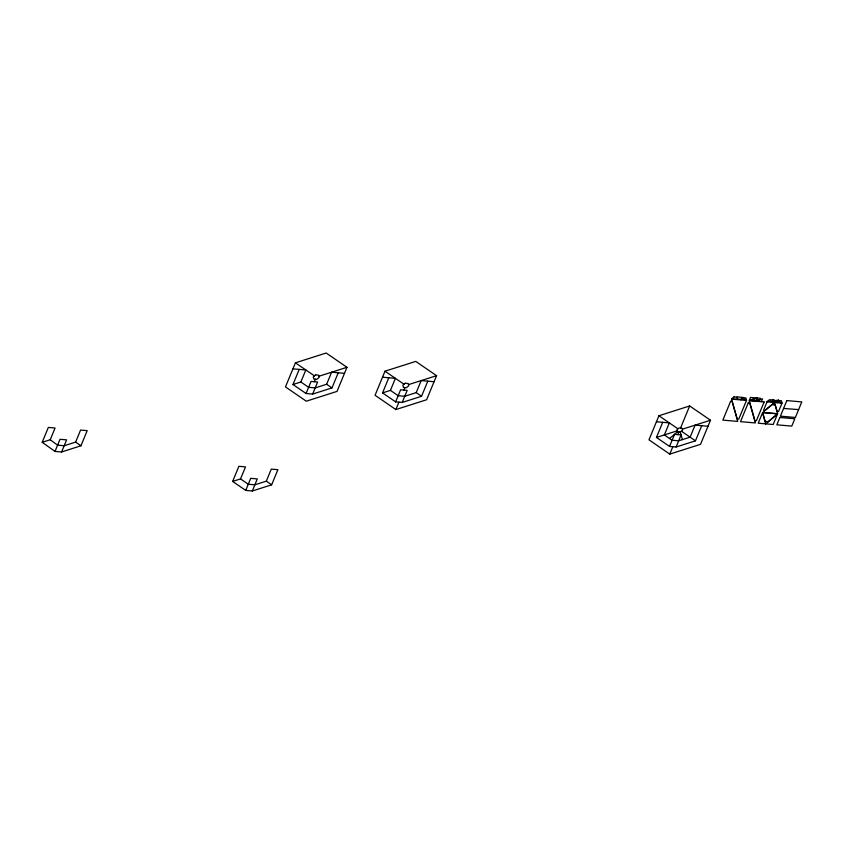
<?xml version="1.0" encoding="UTF-8"?>
<svg xmlns="http://www.w3.org/2000/svg" width="844" height="844" viewBox="0 0 844 844"><rect width="100%" height="100%" fill="white"/><g stroke="black" fill="none" stroke-linecap="round" stroke-linejoin="round"><path stroke-width="1.27" d="M42.2 442.298L48.34 427.423L55.071 428.013L50.229 439.745L42.2 442.298L55.008 451.424L61.591 451.994L80.95 445.769L87.196 430.64L80.581 430.071L75.612 442.108L64.176 445.737L57.592 445.168L50.229 439.745M55.008 451.424L60.019 439.291L66.602 439.861L61.591 451.994M232.649 481.428L238.894 466.299L245.509 466.869L240.529 478.907L232.649 481.428L245.731 490.406L252.314 490.976L271.652 484.815L277.898 469.686L271.283 469.116L266.314 481.154L254.867 484.804L248.284 484.234L240.529 478.907M295.421 362.825L285.472 386.911L306.288 401.195L337.041 391.394L346.979 367.309L326.174 353.024L295.421 362.825L314.422 375.865M245.731 490.406L250.721 478.337L257.293 478.907L252.314 490.976M338.222 372.784L331.966 387.913L312.639 394.074L306.055 393.504L292.973 384.526L299.219 369.398M292.973 384.526L300.854 382.005L305.834 369.967L292.931 368.849M306.055 393.504L311.035 381.435L317.618 382.005L312.639 394.074M314.327 381.72L315.371 379.199M300.854 382.005L308.609 387.322L315.181 387.902L326.639 384.252L331.608 372.215L344.5 373.333M384.991 371.191L375.052 395.277L395.857 409.562L426.61 399.761L436.559 375.675L415.754 361.39L384.991 371.191L404.002 384.242M427.792 381.15L421.546 396.279L402.208 402.44L395.625 401.871L382.543 392.893L388.789 377.764M382.543 392.893L390.434 390.382L395.403 378.344L382.511 377.215M395.625 401.871L400.615 389.801L407.188 390.371L402.208 402.44M395.857 409.562L398.917 402.155M403.896 390.086L404.941 387.565M390.434 390.382L398.178 395.699L404.761 396.269L416.208 392.618L421.177 380.581L434.069 381.699M658.921 415.754L648.973 439.829L669.777 454.114L700.541 444.313L710.479 420.228L689.675 405.943L658.921 415.754L677.922 428.794A2.216 1.572 -19.6 0 1 680.591 427.94L689.675 405.943M701.712 425.703L695.467 440.832L676.128 446.993L669.545 446.423L656.463 437.445L662.709 422.316M669.545 446.423L674.535 434.354L681.108 434.924L676.128 446.993M669.777 454.114L672.837 446.708M677.827 434.639L678.861 432.117M669.556 438.5L677.7 431.717M710.479 420.228L682.395 429.185A2.216 1.572 -19.6 0 1 681.53 431.273L678.207 432.065L677.057 430.883A2.216 1.572 -19.6 0 1 677.922 428.794M767.069 401.533L769.475 399.718L772.45 399.972L773.083 402.198L771.384 401.913M767.122 401.67L771.152 401.058L771.427 402.05M774.444 400.7L778.474 400.088M774.507 402.451L764.801 410.532L763.62 410.163L767.069 401.807L782.029 403.105L778.579 411.461L777.176 411.608L774.592 402.461M773.146 401.786L776.174 402.187L778.527 400.225M776.016 402.314L778.421 400.489L781.396 400.752L782.029 402.968L780.331 402.683M776.069 402.451L777.714 402.599L778.769 401.723L780.099 401.839L780.373 402.831M765.751 423.857L777.503 414.066L773.199 424.5L758.229 423.203L762.533 412.769L765.677 423.846M318.895 376.255L346.979 367.309M408.475 384.632L436.559 375.675M656.463 437.445L677.057 430.883M772.513 399.571L774.222 399.856L774.497 400.837M783.591 408.443L798.614 409.614M656.432 421.768L669.324 422.897L664.355 434.934L672.098 440.251L678.681 440.821L690.128 437.171L695.097 425.133L708 426.252M681.53 431.273L695.467 440.832M416.208 392.618L421.546 396.279M326.639 384.252L331.966 387.913M266.314 481.154L271.652 484.815M75.612 442.108L80.95 445.769M772.566 399.708L773.188 401.923M680.264 431.938L682.437 439.618M680.591 427.94A2.216 1.572 -19.6 0 1 682.395 429.185M730.598 401.343L722.844 420.122L737.73 421.42L732.001 401.185L730.598 401.343M746.486 400.415L738.722 419.194L737.329 419.352L731.6 399.128L746.486 400.415M748.248 402.873L740.494 421.662L755.38 422.949L749.651 402.725L748.248 402.873M750.495 397.44L749.282 400.383L756.804 397.988L750.495 397.44M757.131 398.02L755.918 400.963L749.609 400.415L757.131 398.02M757.3 398.03L756.203 400.689L760.349 399.37L760.412 398.305L757.3 398.03M758.566 400.657L758.345 401.195L761.457 401.459L762.554 398.801L758.408 400.119L758.566 400.657M764.136 401.955L756.382 420.734L754.979 420.882L749.25 400.657L764.136 401.955M779.856 417.495L776.828 424.817L791.799 426.114L794.826 418.793L779.856 417.495M786.83 400.594L780.405 416.166L795.375 417.463L801.8 401.902L786.83 400.594M315.603 374.884L313.251 376.846L313.873 379.072L316.859 379.325L319.211 377.363L318.578 375.147L315.603 374.884M405.173 383.26L402.82 385.223L403.453 387.438L406.428 387.702L408.791 385.74L408.158 383.524L405.173 383.26M733.963 396.912L731.611 398.874L737.582 399.391L736.949 397.176L733.963 396.912M743.026 397.429L740.673 399.381L737.688 399.128L737.065 396.902L743.026 397.429M742.91 397.693L740.557 399.655L744.587 399.033L744.872 400.024L746.529 400.172L745.896 397.946L742.91 397.693M772.429 404.36L762.723 412.442L777.598 413.729L775.014 404.582A2.216 1.572 -19.6 0 1 772.429 404.36M777.546 413.866L767.84 421.947A2.216 1.572 -19.6 0 0 765.255 421.726L762.67 412.579L777.546 413.866"/></g></svg>
